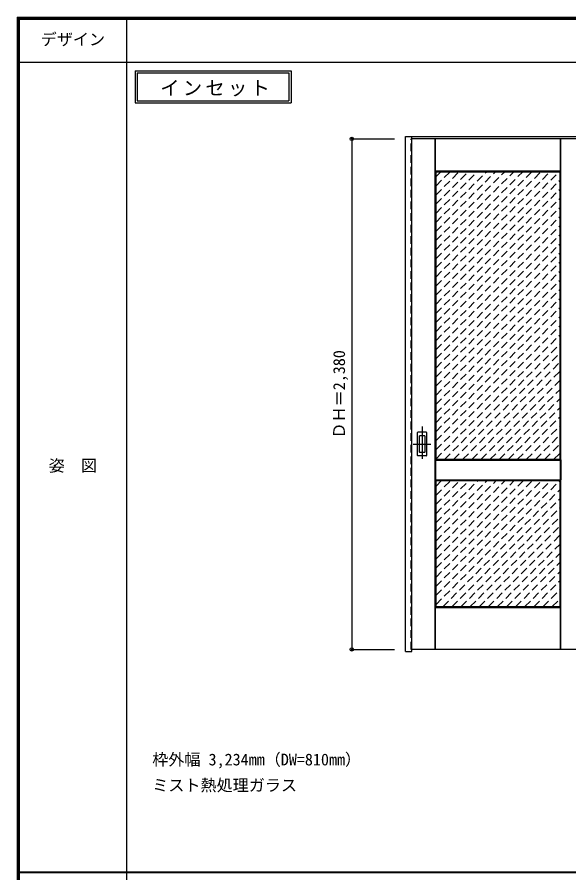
# Model space of a CAD drawing. Units: millimetres, scale not verified. Extents: x -6000 to 5700, y -4307 to 4175.
# Drawn here: x -6000 to -3428, y 186 to 4175 of the extents above; entities that cross this region are included whole.
import ezdxf
from ezdxf.enums import TextEntityAlignment as Align

# ---------------------------------------------------------------- set-up
doc = ezdxf.new("R2010")
doc.units = ezdxf.units.MM
doc.header["$LTSCALE"] = 30
doc.header["$PDMODE"] = 32
doc.header["$PDSIZE"] = 15
doc.linetypes.add('CHAIN1', pattern=[8, 5, -1, 1, -1])
doc.linetypes.add('DASHED1', pattern=[1.8, 1.2, -0.6])
for name, color, linetype in [('0-1_通り芯', 4, 'CHAIN1'), ('0-2_扉', 3, 'Continuous'), ('0-3_仕上げ', 7, 'Continuous'), ('0-4_枠', 3, 'Continuous'), ('0-6_引手', 7, 'Continuous'), ('0-A_文字', 7, 'Continuous'), ('0-B_寸法', 4, 'Continuous'), ('0-C_ハッチ', 4, 'DASHED1'), ('F-1_枠', 6, 'Continuous'), ('F-A_文字', 7, 'Continuous')]:
    doc.layers.add(name, color=color, linetype=linetype)
doc.styles.add('ＭＳ ゴシック', font='')
doc.styles.get('ＭＳ ゴシック').set_extended_font_data('MS Gothic')

msp = doc.modelspace()

# ---------------------------------------------------------------- linework, layer by layer
at = {"layer": '0-1_通り芯'}
for p, q in [((-4112, 2266), (-4112, 2104)), ((-4153, 2185), (-4071, 2185))]:
    msp.add_line(p, q, dxfattribs=at)
at = {"layer": '0-2_扉', "color": 4, "linetype": 'DASHED1'}
for p, q in [((-4160, 3607.5), (-4163, 3607.5)), ((-4163, 1227.5), (-4163, 3607.5)), ((-4160, 1227.5), (-4163, 1227.5))]:
    msp.add_line(p, q, dxfattribs=at)
at = {"layer": '0-2_扉'}
for p, q in [((-2576, 3607.5), (-4160, 3607.5)), ((-2576, 1227.5), (-4160, 1227.5))]:
    msp.add_line(p, q, dxfattribs=at)
at = {"layer": '0-3_仕上げ'}
for p, q in [((-4051, 1227.5), (-4051, 3607.5)), ((-4050, 3457.5), (-4050, 3607.5)), ((-4049, 3458.5), (-4049, 3607.5)), ((-3467, 3458.5), (-3467, 3607.5)), ((-3466, 3457.5), (-3466, 3607.5)), ((-3465, 1227.5), (-3465, 3607.5)), ((-4049, 3458.5), (-4050, 3457.5)), ((-4049, 3458.5), (-3467, 3458.5)), ((-4047, 2114.5), (-4047, 3454.5)), ((-3469, 3454.5), (-3466, 3457.5)), ((-3469, 2114.5), (-3469, 3454.5)), ((-3467, 3458.5), (-3466, 3457.5)), ((-4050, 2111.5), (-4047, 2114.5)), ((-4047, 2114.5), (-3469, 2114.5)), ((-3469, 2114.5), (-3466, 2111.5)), ((-4050, 2111.5), (-4049, 2110.5)), ((-4050, 2111.5), (-4050, 2017.5)), ((-4049, 2018.5), (-4049, 2110.5)), ((-4049, 2110.5), (-3467, 2110.5)), ((-3466, 2111.5), (-3467, 2110.5)), ((-3467, 2018.5), (-3467, 2110.5)), ((-3466, 2111.5), (-3466, 2017.5)), ((-4049, 2018.5), (-4050, 2017.5)), ((-4050, 2017.5), (-4047, 2014.5)), ((-4049, 2018.5), (-3467, 2018.5)), ((-4047, 2014.5), (-3469, 2014.5)), ((-4047, 1427.5), (-4047, 2014.5)), ((-3469, 2014.5), (-3466, 2017.5)), ((-3469, 1427.5), (-3469, 2014.5)), ((-3467, 2018.5), (-3466, 2017.5)), ((-4050, 1227.5), (-4050, 1424.5)), ((-4050, 1424.5), (-4049, 1423.5)), ((-4049, 1227.5), (-4049, 1423.5)), ((-4049, 1423.5), (-3467, 1423.5)), ((-3469, 1427.5), (-3466, 1424.5)), ((-3466, 1424.5), (-3467, 1423.5)), ((-3467, 1227.5), (-3467, 1423.5)), ((-3466, 1227.5), (-3466, 1424.5))]:
    msp.add_line(p, q, dxfattribs=at)
for points in [[(-4050, 3457.5), (-4047, 3454.5), (-3469, 3454.5)], [(-4050, 1424.5), (-4047, 1427.5), (-3469, 1427.5)]]:
    msp.add_lwpolyline(points, dxfattribs=at)
at = {"layer": '0-4_枠'}
for p, q in [((-4190, 1218), (-4190, 3618)), ((-4190, 3618), (-956, 3618)), ((-4160, 1218), (-4160, 3618)), ((-4190, 1218), (-4160, 1218))]:
    msp.add_line(p, q, dxfattribs=at)
at = {"layer": '0-6_引手', "color": 3}
for p, q in [((-4133, 2131.5), (-4133, 2238.5)), ((-4092.5, 2240), (-4131.5, 2240)), ((-4091, 2238.5), (-4091, 2131.5)), ((-4092.5, 2130), (-4131.5, 2130))]:
    msp.add_line(p, q, dxfattribs=at)
at = {"layer": '0-6_引手'}
for p, q in [((-4124.5, 2147.5), (-4124.5, 2222.5)), ((-4101, 2224), (-4123, 2224)), ((-4099.5, 2222.5), (-4099.5, 2147.5)), ((-4101, 2146), (-4123, 2146))]:
    msp.add_line(p, q, dxfattribs=at)
at = {"layer": '0-6_引手', "color": 3}
for centre, start, end in [((-4131.5, 2238.5), 90, 180), ((-4092.5, 2238.5), 0, 90), ((-4131.5, 2131.5), 180, 270), ((-4092.5, 2131.5), 270, 0)]:
    msp.add_arc(centre, 1.5, start, end, dxfattribs=at)
at = {"layer": '0-6_引手'}
for centre, start, end in [((-4123, 2222.5), 90, 180), ((-4101, 2222.5), 0, 90), ((-4123, 2147.5), 180, 270), ((-4101, 2147.5), 270, 0)]:
    msp.add_arc(centre, 1.5, start, end, dxfattribs=at)
at = {"layer": '0-A_文字'}
for p, q in [((-5450, 3925), (-5450, 3775)), ((-5440, 3915), (-5440, 3785)), ((-5440, 3915), (-4733.04, 3915)), ((-4733.04, 3915), (-4733.04, 3785)), ((-5450, 3775), (-4723.04, 3775)), ((-5440, 3785), (-4733.04, 3785))]:
    msp.add_line(p, q, dxfattribs=at)
msp.add_lwpolyline([(-5450, 3925), (-4723.04, 3925), (-4723.04, 3775)], dxfattribs=at)
at = {"layer": '0-B_寸法'}
msp.add_line((-4440, 3607.5), (-4240, 3607.5), dxfattribs=at)
msp.add_lwpolyline([(-4440, 3607.5), (-4440, 1227.5), (-4240, 1227.5)], dxfattribs=at)
at = {"layer": '0-B_寸法', "color": 7}
for p in [(-4440, 3607.5), (-4440, 1227.5)]:
    msp.add_point(p, dxfattribs=at)
at = {"layer": '0-C_ハッチ'}
for p, q in [((-4047, 3431.56), (-4024.06, 3454.5)), ((-4047, 2922.44), (-3514.94, 3454.5)), ((-4047, 2964.87), (-3557.37, 3454.5)), ((-4047, 3007.29), (-3599.79, 3454.5)), ((-4047, 3049.72), (-3642.22, 3454.5)), ((-4047, 3092.15), (-3684.65, 3454.5)), ((-4047, 3134.57), (-3727.07, 3454.5)), ((-4047, 3177), (-3769.5, 3454.5)), ((-4047, 3219.43), (-3811.93, 3454.5)), ((-4047, 3261.85), (-3854.35, 3454.5)), ((-4047, 3304.28), (-3896.78, 3454.5)), ((-4047, 3346.71), (-3939.21, 3454.5)), ((-4047, 3389.13), (-3981.63, 3454.5)), ((-4047, 2880.02), (-3472.52, 3454.5)), ((-4047, 2837.59), (-3469, 3415.59)), ((-4047, 2795.16), (-3469, 3373.16)), ((-4047, 2752.74), (-3469, 3330.74)), ((-4047, 2710.31), (-3469, 3288.31)), ((-4047, 2667.88), (-3469, 3245.88)), ((-4047, 2625.46), (-3469, 3203.46)), ((-4047, 2583.03), (-3469, 3161.03)), ((-4047, 2540.6), (-3469, 3118.6)), ((-4047, 2498.18), (-3469, 3076.18)), ((-4047, 2455.75), (-3469, 3033.75)), ((-4047, 2413.33), (-3469, 2991.33)), ((-4047, 2370.9), (-3469, 2948.9)), ((-4047, 2328.47), (-3469, 2906.47)), ((-4047, 2286.05), (-3469, 2864.05)), ((-4047, 2243.62), (-3469, 2821.62)), ((-4047, 2201.19), (-3469, 2779.19)), ((-4047, 2158.77), (-3469, 2736.77)), ((-4047, 2116.34), (-3469, 2694.34)), ((-4006.41, 2114.5), (-3469, 2651.91)), ((-3963.99, 2114.5), (-3469, 2609.49)), ((-3921.56, 2114.5), (-3469, 2567.06)), ((-3879.13, 2114.5), (-3469, 2524.63)), ((-3836.71, 2114.5), (-3469, 2482.21)), ((-3794.28, 2114.5), (-3469, 2439.78)), ((-3751.86, 2114.5), (-3469, 2397.36)), ((-3709.43, 2114.5), (-3469, 2354.93)), ((-3667, 2114.5), (-3469, 2312.5)), ((-3624.58, 2114.5), (-3469, 2270.08)), ((-3582.15, 2114.5), (-3469, 2227.65)), ((-3539.72, 2114.5), (-3469, 2185.22)), ((-3497.3, 2114.5), (-3469, 2142.8)), ((-4047, 1437.52), (-3470.02, 2014.5)), ((-4047, 1989.06), (-4021.56, 2014.5)), ((-4047, 1479.94), (-3512.44, 2014.5)), ((-4047, 1522.37), (-3554.87, 2014.5)), ((-4047, 1607.22), (-3639.72, 2014.5)), ((-4047, 1564.8), (-3597.3, 2014.5)), ((-4047, 1692.08), (-3724.58, 2014.5)), ((-4047, 1649.65), (-3682.15, 2014.5)), ((-4047, 1776.93), (-3809.43, 2014.5)), ((-4047, 1734.5), (-3767, 2014.5)), ((-4047, 1861.78), (-3894.28, 2014.5)), ((-4047, 1819.36), (-3851.86, 2014.5)), ((-4047, 1946.63), (-3979.13, 2014.5)), ((-4047, 1904.21), (-3936.71, 2014.5)), ((-4014.59, 1427.5), (-3469, 1973.09)), ((-3972.16, 1427.5), (-3469, 1930.67)), ((-3929.74, 1427.5), (-3469, 1888.24)), ((-3887.31, 1427.5), (-3469, 1845.81)), ((-3844.89, 1427.5), (-3469, 1803.39)), ((-3802.46, 1427.5), (-3469, 1760.96)), ((-3760.03, 1427.5), (-3469, 1718.53)), ((-3717.61, 1427.5), (-3469, 1676.11)), ((-3675.18, 1427.5), (-3469, 1633.68)), ((-3632.75, 1427.5), (-3469, 1591.25)), ((-3590.33, 1427.5), (-3469, 1548.83)), ((-3547.9, 1427.5), (-3469, 1506.4)), ((-3505.47, 1427.5), (-3469, 1463.97))]:
    msp.add_line(p, q, dxfattribs=at)
at = {"layer": 'F-1_枠'}
for p, q in [((-6000, 4175), (5700, 4175)), ((-6000, 4175), (-6000, -4205)), ((-6000, 4170), (5700, 4170)), ((-6000, 4165), (5700, 4165)), ((-5995, 4175), (-5995, -4205)), ((-5990, 4175), (-5990, -4205)), ((-5490, 4175), (-5490, -3790)), ((-6000, 3965), (5700, 3965)), ((-6000, 190.5), (5700, 190.5)), ((-6000, 187.5), (5700, 187.5))]:
    msp.add_line(p, q, dxfattribs=at)

# ---------------------------------------------------------------- texts
at = {"layer": '0-A_文字', "style": 'ＭＳ ゴシック'}
for s, p in [('枠外幅 3,234mm（DW=810mm）', (-5370, 670.5)), ('ミスト熱処理ガラス', (-5370, 550.5))]:
    msp.add_text(s, height=54.99, dxfattribs=at).set_placement(p, align=Align.BOTTOM_LEFT)
at = {"layer": '0-A_文字', "insert": (-5332.84, 3805), "char_height": 65.98, "attachment_point": 7, "style": 'ＭＳ ゴシック'}
msp.add_mtext('\\T1.17;インセット', dxfattribs=at)
at = {"layer": '0-B_寸法', "color": 7, "style": 'ＭＳ ゴシック'}
msp.add_text('ＤＨ＝2,380', height=54.99, rotation=90, dxfattribs=at).set_placement((-4455, 2210.5), align=Align.BOTTOM_LEFT)
at = {"layer": 'F-A_文字', "style": 'ＭＳ ゴシック'}
for s, p in [('デザイン', (-5890, 4027.5)), ('姿\u3000図', (-5852.5, 2040.25))]:
    msp.add_text(s, height=54.99, dxfattribs=at).set_placement(p, align=Align.BOTTOM_LEFT)

doc.saveas('drawing.dxf')
